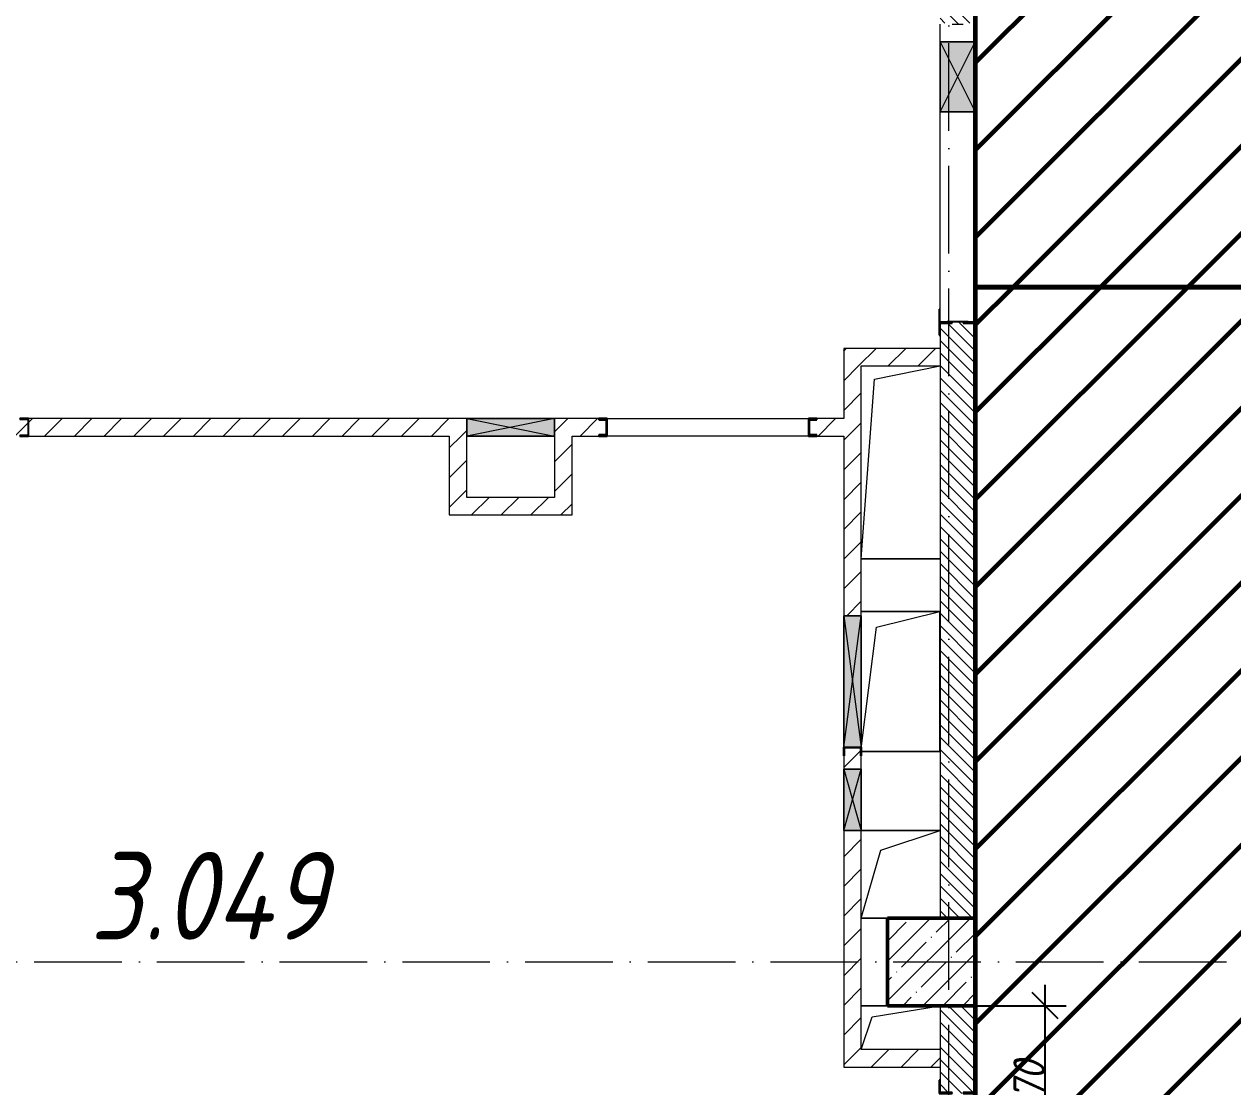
# Model space of a CAD drawing. Header units: millimetres. Extents: x -606178 to 312196, y -19338 to 632709.
# Drawn here: x -140540 to -133645, y 477563 to 483625 of the extents above; entities that cross this region are included whole.
import ezdxf

# ---------------------------------------------------------------- set-up
doc = ezdxf.new("R2010")
doc.units = ezdxf.units.MM
doc.linetypes.add('50_200_ШТРИХ_1Т_ш5_п1_п1_', pattern=[700, 500, -100, 0, -100])
for name, color, linetype, lineweight in [('6.4.1) Окр пт с инж. ПТ2.16', 3, 'Continuous', 60), ('A-____-____-DIMS', 7, 'Continuous', 9), ('A-DETL-GENF-OTLN', 7, 'Continuous', 9), ('A-FLOR-____-OTLN', 7, 'Continuous', 9), ('A-GENM-____-MCUT', 7, 'Continuous', 25), ('A-GENM-____-OTLN', 7, 'Continuous', 9), ('A-GENM-____-OTLN-1', 7, 'Continuous', 25), ('A-GLAZ-____-OTLN', 7, 'Continuous', 9), ('A-WALL-____-MCUT-3', 7, 'Continuous', 9), ('A-WALL-____-PATT-1', 7, 'Continuous', 9), ('A-WALL-FNSH-MCUT-1', 7, 'Continuous', 9), ('I-WALL-____-OTLN', 7, 'Continuous', 9), ('S-COLS-____-MCUT', 7, 'Continuous', 50), ('S-COLS-____-OTLN', 7, 'Continuous', 9), ('S-GRID-____-OTLN-1', 7, '50_200_ШТРИХ_1Т_ш5_п1_п1_', 9), ('Марки помещений', 7, 'Continuous', 9)]:
    doc.layers.add(name, color=color, linetype=linetype, lineweight=lineweight)
doc.styles.add('ISOCPEUR_I_10', font='isocpeui.ttf', dxfattribs={"width": 0.9, "height": 180})
doc.styles.add('ISOCPEUR_I_2', font='isocpeui.ttf', dxfattribs={"width": 0.85, "height": 2.3})
doc.dimstyles.new('ISO-1_8_0_9К_СРЕДНИЙ_Кладочные_3', dxfattribs={"dimscale": 304.8, "dimtxt": 179.276612, "dimasz": 0.492126, "dimexe": 0.393701, "dimexo": 0, "dimgap": 0, "dimtad": 1, "dimdec": 3, "dimrnd": 0.001, "dimdsep": 46, "dimtxsty": 'ISOCPEUR_I_10', "dimblk1": 'OBLIQUE', "dimblk2": 'OBLIQUE', "dimsah": 1, "dimcen": 0.09, "dimdle": 0.393701, "dimazin": 0, "dimtfac": 1, "dimtdec": 4, "dimtix": 1, "dimtmove": 0, "dimatfit": 3, "dimfxl": 1, "dimtvp": 1, "dimtolj": 1, "dimtzin": 0, "dimarcsym": 2})
pattern_1 = [(45, (-140714.89, 451794.26), (-84.8528, 84.8528), [])]
pattern_2 = [(135, (-140714.89, 451794.26), (-35.35534, -35.35534), [])]

# ---------------------------------------------------------------- blocks, each defined once
blk = doc.blocks.new('BSC_Колонна _Прямоугольная - 500х500-V44-АР1_План отверстий 3 этажа в осях 1-64_А-ГГ')
at = {"layer": 'S-COLS-____-OTLN'}
h = blk.add_hatch(dxfattribs=at)
h.set_pattern_fill('FP_81', color=256, style=0, pattern_type=2)
h.set_pattern_definition([(45, (-5350, -26481.04), (-114.0493, 114.0493), []), (45, (-5235.95, -26481.04), (-114.0493, 114.0493), [201.613, -40.323, 3.353, -36.97])])
h.paths.add_polyline_path([(-250, -250), (250, -250), (250, 250), (-250, 250)], flags=0)
at = {"layer": 'S-COLS-____-MCUT'}
for p, q in [((250, 250), (-250, 250)), ((-250, 250), (-250, -250)), ((250, -250), (250, 250)), ((-250, -250), (250, -250))]:
    blk.add_line(p, q, dxfattribs=at)
blk = doc.blocks.new('154_Стойка_СКБ_Швеллер - СМ-2180_100-28318692-АР1_План отверстий 3 этажа в осях 1-64_А-ГГ')
at = {"layer": 'A-GENM-____-MCUT'}
for p, q in [((171, 50), (125, 50)), ((125, 50), (125, -50)), ((129.5, 42.4), (171, 42.4)), ((129.5, -42.4), (129.5, 42.4)), ((171, 42.4), (171, 50)), ((125, -50), (171, -50)), ((171, -42.4), (129.5, -42.4)), ((171, -50), (171, -42.4))]:
    blk.add_line(p, q, dxfattribs=at)
blk = doc.blocks.new('154_Фахверк_СКБ_Швеллер - Тип_100_3960-28318856-АР1_План отверстий 3 этажа в осях 1-64_А-ГГ')
at = {"layer": 'A-GENM-____-MCUT'}
for p, q in [((175, 50), (125, 50)), ((125, 50), (125, -50)), ((128, 47), (175, 47)), ((128, -47), (128, 47)), ((175, 47), (175, 50)), ((125, -50), (175, -50)), ((175, -47), (128, -47)), ((175, -50), (175, -47))]:
    blk.add_line(p, q, dxfattribs=at)
blk = doc.blocks.new('154_Стойка_СКБ_Уголок - СМ-2180_200-28268025-АР1_План отверстий 3 этажа в осях 1-64_А-ГГ')
at = {"layer": 'A-GENM-____-MCUT'}
for p, q in [((125, 156), (125, 81)), ((200, 156), (125, 156)), ((131, 81), (131, 150)), ((131, 150), (200, 150)), ((200, 150), (200, 156)), ((125, 81), (131, 81)), ((131, 19), (125, 19)), ((125, 19), (125, -56)), ((131, -50), (131, 19)), ((125, -56), (200, -56)), ((200, -50), (131, -50)), ((200, -56), (200, -50))]:
    blk.add_line(p, q, dxfattribs=at)
blk = doc.blocks.new('154_Стойка_СКБ_Уголок - СМ-2480_200-28346303-АР1_План отверстий 3 этажа в осях 1-64_А-ГГ')
at = {"layer": 'A-GENM-____-MCUT'}
for p, q in [((125, 156), (125, 81)), ((200, 156), (125, 156)), ((131, 81), (131, 150)), ((131, 150), (200, 150)), ((200, 150), (200, 156)), ((125, 81), (131, 81)), ((131, 19), (125, 19)), ((125, 19), (125, -56)), ((131, -50), (131, 19)), ((125, -56), (200, -56)), ((200, -50), (131, -50)), ((200, -56), (200, -50))]:
    blk.add_line(p, q, dxfattribs=at)
blk = doc.blocks.new('Стойка_Влож_Полоса боковая - Полоса-28213942-АР1_План отверстий 3 этажа в осях 1-64_А-ГГ')
at = {"layer": 'A-GENM-____-OTLN'}
for p, q in [((-5, 60), (0, 60)), ((-5, -60), (-5, 60)), ((0, 31), (0, -31)), ((0, -60), (-5, -60))]:
    blk.add_line(p, q, dxfattribs=at)
blk = doc.blocks.new('Стойка_Влож_Уголок_Опорный - Уголок-28213941-АР1_План отверстий 3 этажа в осях 1-64_А-ГГ')
at = {"layer": 'A-GENM-____-OTLN'}
for p, q in [((-212, -6), (-212, 0)), ((0, 0), (0, -6)), ((-212, -75), (-212, -6)), ((-212, -6), (-206, -6)), ((-6, -6), (0, -6)), ((0, -6), (0, -75)), ((-212, -75), (-206, -75)), ((-6, -75), (0, -75))]:
    blk.add_line(p, q, dxfattribs=at)
blk = doc.blocks.new('154_Фахверк_СКБ_Швеллер - Тип_100_3960-V166-АР1_План отверстий 3 этажа в осях 1-64_А-ГГ')
at = {"layer": 'A-GENM-____-MCUT'}
for p, q in [((125, 50), (175, 50)), ((128, 47), (128, -47)), ((175, 47), (128, 47)), ((175, 50), (175, 47)), ((175, -50), (125, -50)), ((128, -47), (175, -47)), ((175, -47), (175, -50))]:
    blk.add_line(p, q, dxfattribs=at)
blk = doc.blocks.new('AR_Отверстие прямоугольное _в плите_ - AR_Отверстие прямоугольное _в плите_-30552862-АР1_План отверстий 3 этажа в осях 1-64_А-ГГ')
at = {"layer": 'A-GENM-____-OTLN'}
for p, q in [((225, 400), (-222.7, 400)), ((-135, 310), (225, 400)), ((225, -400), (225, 400)), ((-222.7, -382), (-135, 310)), ((-222.7, -400), (225, -400))]:
    blk.add_line(p, q, dxfattribs=at)
blk = doc.blocks.new('AR_Отверстие прямоугольное _в плите_ - AR_Отверстие прямоугольное _в плите_-V201-АР1_План отверстий 3 этажа в осях 1-64_А-ГГ')
at = {"layer": 'A-GENM-____-OTLN'}
for p, q in [((-75, 125), (-225, 125)), ((-162.5, 62.5), (225, 125)), ((-225, -125), (-162.5, 62.5))]:
    blk.add_line(p, q, dxfattribs=at)
blk = doc.blocks.new('AR_Отверстие прямоугольное _в плите_ - AR_Отверстие прямоугольное _в плите_-30552917-АР1_План отверстий 3 этажа в осях 1-64_А-ГГ')
at = {"layer": 'A-GENM-____-OTLN'}
for p, q in [((-150, 475), (225, 550)), ((-225, -550), (-150, 475)), ((-225, -550), (225, -550))]:
    blk.add_line(p, q, dxfattribs=at)
blk = doc.blocks.new('AR_Отверстие прямоугольное _в плите_ - AR_Отверстие прямоугольное _в плите_-30459894-АР1_План отверстий 3 этажа в осях 1-64_А-ГГ')
at = {"layer": 'A-GENM-____-OTLN'}
for p, q in [((225, 250), (-225, 250)), ((-112.5, 137.5), (225, 250)), ((-225, -250), (-112.5, 137.5)), ((-225, -250), (-75, -250))]:
    blk.add_line(p, q, dxfattribs=at)
blk = doc.blocks.new('AR_Отверстие прямоугольное _в стене_ - AR_Отверстие прямоугольное _в стене__ОВ-37002441-АР1_План отверстий 3 этажа в осях 1-64_А-ГГ')
at = {"layer": 'A-GLAZ-____-OTLN'}
blk.add_hatch(color=256, dxfattribs=at).paths.add_polyline_path([(-375, -50), (375, -50), (375, 50), (-375, 50)], flags=0)
at = {"layer": 'A-DETL-GENF-OTLN'}
for p, q in [((-375, -50), (-375, 50)), ((-375, 50), (375, 50)), ((375, 50), (-375, -50)), ((-375, 50), (375, -50)), ((375, 50), (-375, 50)), ((-375, 50), (-375, -50)), ((375, 50), (375, -50)), ((375, -50), (375, 50)), ((375, -50), (-375, -50)), ((-375, -50), (375, -50))]:
    blk.add_line(p, q, dxfattribs=at)
blk = doc.blocks.new('AR_Отверстие прямоугольное _в стене__БезПР - AR_Отверстие прямоугольное _в стене__БезПР-36899529-АР1_План отверстий 3 этажа в осях 1-64_А-ГГ')
at = {"layer": 'A-GLAZ-____-OTLN'}
blk.add_hatch(color=256, dxfattribs=at).paths.add_polyline_path([(-175, -50), (175, -50), (175, 50), (-175, 50)], flags=0)
at = {"layer": 'A-DETL-GENF-OTLN'}
for p, q in [((-175, -50), (-175, 50)), ((-175, 50), (175, 50)), ((175, 50), (-175, -50)), ((-175, 50), (175, -50)), ((175, 50), (-175, 50)), ((-175, 50), (-175, -50)), ((175, 50), (175, -50)), ((175, -50), (175, 50)), ((175, -50), (-175, -50)), ((-175, -50), (175, -50))]:
    blk.add_line(p, q, dxfattribs=at)
at = {"layer": 'A-GLAZ-____-OTLN'}
blk.add_line((175, 50), (-175, 50), dxfattribs=at)
blk = doc.blocks.new('AR_Отверстие прямоугольное _в стене__БезПР - AR_Отверстие прямоугольное _в стене__БезПР-36788828-АР1_План отверстий 3 этажа в осях 1-64_А-ГГ')
at = {"layer": 'A-GLAZ-____-OTLN'}
blk.add_hatch(color=256, dxfattribs=at).paths.add_polyline_path([(250, -50), (250, 50), (-250, 50), (-250, -50)], flags=0)
at = {"layer": 'A-DETL-GENF-OTLN'}
for p, q in [((-250, -50), (-250, 50)), ((-250, 50), (250, 50)), ((250, 50), (-250, -50)), ((-250, 50), (250, -50)), ((250, 50), (-250, 50)), ((-250, 50), (-250, -50)), ((250, 50), (250, -50)), ((250, -50), (250, 50)), ((250, -50), (-250, -50)), ((-250, -50), (250, -50))]:
    blk.add_line(p, q, dxfattribs=at)
at = {"layer": 'A-GLAZ-____-OTLN'}
blk.add_line((250, 50), (-250, 50), dxfattribs=at)
blk = doc.blocks.new('AR_Отверстие прямоугольное _в стене__БезПР - AR_Отверстие прямоугольное _в стене__БезПР-36428632-АР1_План отверстий 3 этажа в осях 1-64_А-ГГ')
at = {"layer": 'A-GLAZ-____-OTLN'}
blk.add_hatch(color=256, dxfattribs=at).paths.add_polyline_path([(-200, -100), (200, -100), (200, 100), (-200, 100)], flags=0)
at = {"layer": 'A-DETL-GENF-OTLN'}
for p, q in [((-200, -100), (-200, 100)), ((-200, 100), (200, 100)), ((200, 100), (-200, -100)), ((-200, 100), (200, -100)), ((200, 100), (-200, 100)), ((-200, 100), (-200, -100)), ((200, 100), (200, -100)), ((200, -100), (200, 100)), ((200, -100), (-200, -100)), ((-200, -100), (200, -100))]:
    blk.add_line(p, q, dxfattribs=at)
at = {"layer": 'A-GLAZ-____-OTLN'}
blk.add_line((200, 100), (-200, 100), dxfattribs=at)
blk = doc.blocks.new('_Oblique')
at = {"color": 0, "linetype": 'ByBlock', "lineweight": -2}
blk.add_line((-0.5, -0.5), (0.5, 0.5), dxfattribs=at)
blk = doc.blocks.new('*D5194')
at = {"layer": 'A-____-____-DIMS', "color": 0, "lineweight": -2, "transparency": 16777216}
for p, q in [((-134715.8, 476935.3), (-134715.8, 478145.3)), ((-135114.9, 478025.3), (-134595.8, 478025.3)), ((-135114.9, 477055.3), (-134595.8, 477055.3))]:
    blk.add_line(p, q, dxfattribs=at)
at = {"layer": 'Defpoints', "color": 0, "transparency": 16777216}
for p in [(-135114.9, 478025.3), (-134715.8, 478025.3), (-135114.9, 477055.3)]:
    blk.add_point(p, dxfattribs=at)
at = {"layer": 'A-____-____-DIMS', "color": 0, "lineweight": -2, "transparency": 16777216, "xscale": 150, "yscale": 150, "zscale": 150}
for p, rotation in [((-134715.8, 478025.3), 90), ((-134715.8, 477055.3), 270)]:
    blk.add_blockref('_Oblique', p, dxfattribs=dict(at, rotation=rotation))
at = {"layer": 'A-____-____-DIMS', "color": 0, "transparency": 16777216, "insert": (-134807, 477540.3), "char_height": 180, "width": 409.578, "attachment_point": 5, "rotation": 90, "style": 'ISOCPEUR_I_10'}
blk.add_mtext('\\A1;970', dxfattribs=at)

msp = doc.modelspace()

# ---------------------------------------------------------------- hatches: boundary and pattern name
at = {"layer": '6.4.1) Окр пт с инж. ПТ2.16'}
h = msp.add_hatch(dxfattribs=at)
h.set_pattern_fill('ANSI31', color=256, scale=111)
h.paths.add_polyline_path([(-126814.891, 484825.3011), (-126364.891, 484825.3011), (-126364.891, 486725.3011), (-126814.891, 486725.3011), (-126814.891, 489043.3075), (-131114.891, 489043.3075), (-131114.891, 484525.3011), (-130614.891, 484525.3011), (-130614.891, 484025.3011), (-126814.891, 484025.3011), (-126814.891, 484525.3011)])
h.paths.add_polyline_path([(-126820.891, 483425.3011), (-126820.891, 483500.3011), (-126818.5136, 484025.3011), (-130614.891, 484025.3011), (-130614.891, 482125.3011), (-126814.891, 482125.3011), (-126814.891, 482200.3011), (-126820.891, 482200.3011), (-126820.891, 482275.3011), (-126818.1851, 483425.3011)])
h.paths.add_polyline_path([(-130614.891, 484025.3011), (-131114.891, 484025.3011), (-131114.891, 484525.3011), (-135114.891, 484525.3011), (-135114.891, 484025.3011), (-135114.891, 482125.3011), (-130614.891, 482125.3011)])
h = msp.add_hatch(dxfattribs=at)
h.set_pattern_fill('ANSI31', color=256, scale=111)
h.paths.add_polyline_path([(-131145.212, 482125.3011), (-135114.891, 482125.3011), (-135114.891, 482000.3011), (-135108.891, 482000.3011), (-135108.891, 481931.3011), (-135108.891, 481925.3011), (-135108.891, 481850.3011), (-135110.1394, 477600.3011), (-135108.891, 477600.3011), (-135108.891, 477525.3011), (-135108.891, 477519.3011), (-135108.891, 477450.3011), (-135109.2654, 476450.3011), (-135108.891, 476450.3011), (-135108.891, 476381.3011), (-135108.891, 476375.3011), (-135108.891, 476300.3011), (-135109.859, 473900.3011), (-135108.891, 473900.3011), (-135108.891, 473825.3011), (-135108.891, 473819.3011), (-135108.891, 473750.3011), (-135109.3778, 472750.3011), (-135108.891, 472750.3011), (-135108.891, 472681.3011), (-135108.891, 472675.3011), (-135108.891, 472600.3011), (-135109.8574, 470800.3011), (-135108.891, 470800.3011), (-135108.891, 470725.3011), (-135108.891, 470719.3011), (-135108.891, 470650.3011), (-135109.3788, 469900.3011), (-135108.891, 469900.3011), (-135108.891, 469831.3011), (-135108.891, 469825.3011), (-135108.891, 469750.3011), (-135109.4315, 469000.3011), (-135108.891, 469000.3011), (-135108.891, 468925.3011), (-135109.451, 468225.3011), (-135108.891, 468225.3011), (-135108.891, 468150.3011), (-135108.9349, 468100.3011), (-135108.891, 468100.3011), (-135108.891, 468025.3011), (-135109.4507, 467400.3011), (-135108.891, 467400.3011), (-135108.891, 467331.3011), (-135108.891, 467325.3011), (-135108.891, 467250.3011), (-135110.6631, 465500.3011), (-135108.891, 465500.3011), (-135108.891, 465425.3011), (-135111.3788, 463725.3011), (-135108.891, 463725.3011), (-135108.891, 463650.3011), (-135109.2781, 463500.3011), (-135108.891, 463500.3011), (-135108.891, 463425.3011), (-135110.891, 462725.3011), (-135108.891, 462725.3011), (-135108.891, 462650.3011), (-135109.1174, 462600.3011), (-135108.891, 462600.3011), (-135108.891, 462525.3011), (-135114.391, 461425.3011), (-131145.212, 461425.3011), (-131145.212, 469025.3011), (-131714.891, 469025.3011), (-131714.891, 469279.3011), (-131714.891, 469325.3011), (-131714.891, 470025.3011), (-131714.891, 470071.3011), (-131714.891, 470410.3011), (-131714.891, 470560.3011), (-131714.891, 470975.3011), (-131714.891, 472075.3011), (-131714.891, 472125.3011), (-131714.891, 472225.3011), (-131145.212, 472225.3011), (-131145.212, 474825.3011), (-131614.891, 474825.3011), (-131514.891, 475675.3011), (-131145.212, 475767.7209), (-131145.212, 476717.4668), (-131514.891, 476625.0471), (-131614.891, 476025.0471), (-131614.891, 476725.0471), (-131145.212, 476725.0471), (-131145.212, 477425.3011), (-131614.891, 477425.3011), (-131614.891, 478025.3011), (-131145.212, 478025.3011)])
h.paths.add_polyline_path([(-131114.891, 463425.3011), (-135114.891, 463425.3011), (-135114.891, 467943.3075), (-131114.891, 467943.3075)])
at = {"layer": 'A-WALL-____-PATT-1'}
h = msp.add_hatch(dxfattribs=at)
h.set_pattern_fill('FP_6', color=256, style=0, pattern_type=2)
h.set_pattern_definition(pattern_2)
h.paths.add_polyline_path([(-135114.891, 478525.3011), (-135114.891, 481919.3011), (-135183.891, 481919.3011), (-135183.891, 481925.3011), (-135245.891, 481925.3011), (-135245.891, 481919.3011), (-135314.891, 481919.3011), (-135314.891, 478525.3011)], flags=0)
h.paths.add_polyline_path([(-135183.891, 483625.3011), (-135183.891, 483631.3011), (-135114.891, 483631.3011), (-135114.891, 484025.3011), (-135314.891, 484025.3011), (-135314.891, 483631.3011), (-135245.891, 483631.3011), (-135245.891, 483625.3011)], flags=0)
h = msp.add_hatch(dxfattribs=at)
h.set_pattern_fill('FP_4', color=256, style=0, pattern_type=2)
h.set_pattern_definition(pattern_1)
h.paths.add_polyline_path([(-135314.891, 481675.3011), (-135314.891, 481775.3011), (-135864.891, 481775.3011), (-135864.891, 481675.3011), (-135426.175, 481675.3011)], flags=0)
h = msp.add_hatch(dxfattribs=at)
h.set_pattern_fill('FP_4', color=256, style=0, pattern_type=2)
h.set_pattern_definition(pattern_1)
h.paths.add_polyline_path([(-135864.891, 477775.3011), (-135764.891, 477775.3011), (-135764.891, 479025.3011), (-135864.891, 479025.3011)], flags=0)
h.paths.add_polyline_path([(-135861.891, 479375.3011), (-135764.891, 479375.3011), (-135764.891, 479450.3011), (-135767.891, 479450.3011), (-135767.891, 479497.3011), (-135861.891, 479497.3011), (-135861.9924, 479450.3011), (-135864.891, 479450.3011), (-135864.891, 479375.3011)], flags=0)
h.paths.add_polyline_path([(-135764.891, 480250.3011), (-135764.891, 481675.3011), (-135864.891, 481675.3011), (-135864.891, 480250.3011)], flags=0)
h = msp.add_hatch(dxfattribs=at)
h.set_pattern_fill('FP_4', color=256, style=0, pattern_type=2)
h.set_pattern_definition(pattern_1)
h.paths.add_polyline_path([(-135864.891, 481275.3011), (-135864.891, 481375.3011), (-136018.891, 481375.3011), (-136018.891, 481367.7011), (-136060.391, 481367.7011), (-136060.391, 481282.9011), (-136018.891, 481282.9011), (-136018.891, 481275.3011), (-136005.6804, 481275.3011)], flags=0)
h.paths.add_polyline_path([(-137260.891, 481275.3011), (-137260.891, 481282.9011), (-137219.391, 481282.9011), (-137219.391, 481367.7011), (-137260.891, 481367.7011), (-137260.891, 481375.3011), (-137514.891, 481375.3011), (-137514.891, 481275.3011), (-137414.891, 481275.3011)], flags=0)
h.paths.add_polyline_path([(-138014.891, 481275.3011), (-138014.891, 481375.3011), (-140514.891, 481375.3011), (-140514.891, 481275.3011), (-138114.891, 481275.3011)], flags=0)
h.paths.add_polyline_path([(-140564.891, 481275.3011), (-140564.891, 481278.3011), (-140517.891, 481278.3011), (-140517.891, 481372.3011), (-140564.891, 481372.3011), (-140564.891, 481375.3011), (-142914.891, 481375.3011), (-142914.891, 481275.3011), (-140728.5679, 481275.3011)], flags=0)
h = msp.add_hatch(dxfattribs=at)
h.set_pattern_fill('FP_4', color=256, style=0, pattern_type=2)
h.set_pattern_definition(pattern_1)
h.paths.add_polyline_path([(-138014.891, 480825.3011), (-138014.891, 481275.3011), (-138114.891, 481275.3011), (-138114.891, 480825.3011)], flags=0)
h = msp.add_hatch(dxfattribs=at)
h.set_pattern_fill('FP_4', color=256, style=0, pattern_type=2)
h.set_pattern_definition(pattern_1)
h.paths.add_polyline_path([(-137414.891, 480825.3011), (-137414.891, 481275.3011), (-137514.891, 481275.3011), (-137514.891, 480825.3011)], flags=0)
h = msp.add_hatch(dxfattribs=at)
h.set_pattern_fill('FP_4', color=256, style=0, pattern_type=2)
h.set_pattern_definition(pattern_1)
h.paths.add_polyline_path([(-137514.891, 480825.3011), (-137514.891, 480925.3011), (-138014.891, 480925.3011), (-138014.891, 480825.3011)], flags=0)
h = msp.add_hatch(dxfattribs=at)
h.set_pattern_fill('FP_6', color=256, style=0, pattern_type=2)
h.set_pattern_definition(pattern_2)
h.paths.add_polyline_path([(-135314.891, 475525.3011), (-135114.891, 475525.3011), (-135114.891, 476369.3011), (-135183.891, 476369.3011), (-135183.891, 476375.3011), (-135245.891, 476375.3011), (-135245.891, 476369.3011), (-135314.891, 476369.3011), (-135314.891, 475675.3011)], flags=0)
h.paths.add_polyline_path([(-135183.891, 477525.3011), (-135183.891, 477531.3011), (-135114.891, 477531.3011), (-135114.891, 478025.3011), (-135314.891, 478025.3011), (-135314.891, 477531.3011), (-135245.891, 477531.3011), (-135245.891, 477525.3011)], flags=0)
h = msp.add_hatch(dxfattribs=at)
h.set_pattern_fill('FP_4', color=256, style=0, pattern_type=2)
h.set_pattern_definition(pattern_1)
h.paths.add_polyline_path([(-135314.891, 477675.3011), (-135314.891, 477775.3011), (-135864.891, 477775.3011), (-135864.891, 477675.3011), (-135426.175, 477675.3011)], flags=0)

# ---------------------------------------------------------------- linework, layer by layer
msp.add_lwpolyline([(-135114.891, 461325.3011), (-131145.212, 461325.3011), (-131145.212, 493175.3011), (-135114.891, 493175.3011)], close=True)
at = {"layer": '6.4.1) Окр пт с инж. ПТ2.16'}
for points in [[(-135114.891, 482125.3011), (-126364.891, 482125.3011), (-126364.891, 499275.3011), (-135114.891, 499275.3011)], [(-135114.891, 461425.3011), (-131114.891, 461425.3011), (-131114.891, 482125.3011), (-135114.891, 482125.3011)]]:
    msp.add_lwpolyline(points, close=True, dxfattribs=at)
at = {"layer": 'A-FLOR-____-OTLN'}
for p, q in [((-135314.891, 480575.3011), (-135764.891, 480575.3011)), ((-135764.891, 480275.3011), (-135317.1684, 480275.3011)), ((-135317.1684, 480275.3011), (-135317.1684, 479475.3011)), ((-135317.1684, 479475.3011), (-135764.891, 479475.3011)), ((-135764.891, 479025.3011), (-135314.891, 479025.3011)), ((-135614.891, 478525.3011), (-135764.891, 478525.3011)), ((-135764.891, 478025.3011), (-135614.891, 478025.3011))]:
    msp.add_line(p, q, dxfattribs=at)
at = {"layer": 'A-WALL-____-MCUT-3'}
for p, q in [((-135245.891, 483625.3011), (-135183.891, 483625.3011)), ((-135314.891, 481850.3011), (-135314.891, 478525.3011)), ((-135114.891, 478525.3011), (-135114.891, 481850.3011)), ((-135314.891, 478025.3011), (-135314.891, 477600.3011)), ((-135114.891, 477600.3011), (-135114.891, 478025.3011))]:
    msp.add_line(p, q, dxfattribs=at)
at = {"layer": 'A-WALL-FNSH-MCUT-1'}
for p, q in [((-135864.891, 481775.3011), (-135864.891, 481375.3011)), ((-135314.891, 481775.3011), (-135864.891, 481775.3011)), ((-135764.891, 480250.3011), (-135764.891, 481675.3011)), ((-135764.891, 481675.3011), (-135314.891, 481675.3011)), ((-138014.891, 481375.3011), (-140514.891, 481375.3011)), ((-137260.891, 481375.3011), (-137514.891, 481375.3011)), ((-135864.891, 481375.3011), (-136018.891, 481375.3011)), ((-140514.891, 481275.3011), (-138114.891, 481275.3011)), ((-138114.891, 481275.3011), (-138114.891, 480825.3011)), ((-138014.891, 480925.3011), (-138014.891, 481275.3011)), ((-137514.891, 481275.3011), (-137514.891, 480925.3011)), ((-137414.891, 481275.3011), (-137260.891, 481275.3011)), ((-137414.891, 480825.3011), (-137414.891, 481275.3011)), ((-136018.891, 481275.3011), (-135864.891, 481275.3011)), ((-135864.891, 481275.3011), (-135864.891, 480250.3011)), ((-137514.891, 480925.3011), (-138014.891, 480925.3011)), ((-138114.891, 480825.3011), (-137414.891, 480825.3011)), ((-135864.891, 479450.3011), (-135864.891, 479375.3011)), ((-135764.891, 479375.3011), (-135764.891, 479450.3011)), ((-135864.891, 479025.3011), (-135864.891, 477675.3011)), ((-135764.891, 477775.3011), (-135764.891, 479025.3011)), ((-135314.891, 477775.3011), (-135764.891, 477775.3011)), ((-135864.891, 477675.3011), (-135314.891, 477675.3011))]:
    msp.add_line(p, q, dxfattribs=at)
at = {"layer": 'I-WALL-____-OTLN'}
for p, q in [((-135314.891, 483525.3011), (-135314.891, 483625.3011)), ((-135114.891, 483625.3011), (-135114.891, 483525.3011)), ((-135314.891, 481925.3011), (-135314.891, 483125.3011)), ((-135114.891, 483125.3011), (-135114.891, 481925.3011)), ((-137214.891, 481375.3011), (-136064.891, 481375.3011)), ((-136064.891, 481275.3011), (-137214.891, 481275.3011))]:
    msp.add_line(p, q, dxfattribs=at)
at = {"layer": 'S-GRID-____-OTLN-1'}
for p, q in [((-135264.891, 447311.6528), (-135264.891, 501675.2188)), ((-145383.6612, 478275.3011), (-114007.1518, 478275.3011))]:
    msp.add_line(p, q, dxfattribs=at)

# ---------------------------------------------------------------- block references
at = {"layer": 'A-GENM-____-OTLN'}
for name, p, rotation in [('Стойка_Влож_Уголок_Опорный - Уголок-28213941-АР1_План отверстий 3 этажа в осях 1-64_А-ГГ', (-135320.891, 481925.3011), 180), ('Стойка_Влож_Полоса боковая - Полоса-28213942-АР1_План отверстий 3 этажа в осях 1-64_А-ГГ', (-135214.891, 481925.3011), 269.9999999999999)]:
    msp.add_blockref(name, p, dxfattribs=dict(at, rotation=rotation))
for name, p in [('AR_Отверстие прямоугольное _в плите_ - AR_Отверстие прямоугольное _в плите_-30552917-АР1_План отверстий 3 этажа в осях 1-64_А-ГГ', (-135539.891, 481125.3011)), ('AR_Отверстие прямоугольное _в плите_ - AR_Отверстие прямоугольное _в плите_-30552862-АР1_План отверстий 3 этажа в осях 1-64_А-ГГ', (-135542.1684, 479875.3011)), ('AR_Отверстие прямоугольное _в плите_ - AR_Отверстие прямоугольное _в плите_-30459894-АР1_План отверстий 3 этажа в осях 1-64_А-ГГ', (-135539.891, 478775.3011)), ('AR_Отверстие прямоугольное _в плите_ - AR_Отверстие прямоугольное _в плите_-V201-АР1_План отверстий 3 этажа в осях 1-64_А-ГГ', (-135539.891, 477900.3011))]:
    msp.add_blockref(name, p, dxfattribs=at)
at = {"layer": 'A-GENM-____-OTLN-1'}
for name, p, rotation in [('154_Стойка_СКБ_Уголок - СМ-2480_200-28346303-АР1_План отверстий 3 этажа в осях 1-64_А-ГГ', (-135264.891, 482050.3011), 269.9999999999999), ('154_Фахверк_СКБ_Швеллер - Тип_100_3960-28318856-АР1_План отверстий 3 этажа в осях 1-64_А-ГГ', (-140389.891, 481325.3011), 180), ('154_Стойка_СКБ_Швеллер - СМ-2180_100-28318692-АР1_План отверстий 3 этажа в осях 1-64_А-ГГ', (-137089.891, 481325.3011), 180), ('154_Фахверк_СКБ_Швеллер - Тип_100_3960-V166-АР1_План отверстий 3 этажа в осях 1-64_А-ГГ', (-135814.891, 479625.3011), 269.9999999999999), ('154_Стойка_СКБ_Уголок - СМ-2180_200-28268025-АР1_План отверстий 3 этажа в осях 1-64_А-ГГ', (-135164.891, 477400.3011), 89.99999999999991)]:
    msp.add_blockref(name, p, dxfattribs=dict(at, rotation=rotation))
msp.add_blockref('154_Стойка_СКБ_Швеллер - СМ-2180_100-28318692-АР1_План отверстий 3 этажа в осях 1-64_А-ГГ', (-136189.891, 481325.3011), dxfattribs=at)
at = {"layer": 'A-GLAZ-____-OTLN', "rotation": 89.99999999999991}
for name, p in [('AR_Отверстие прямоугольное _в стене__БезПР - AR_Отверстие прямоугольное _в стене__БезПР-36428632-АР1_План отверстий 3 этажа в осях 1-64_А-ГГ', (-135214.891, 483325.3011)), ('AR_Отверстие прямоугольное _в стене_ - AR_Отверстие прямоугольное _в стене__ОВ-37002441-АР1_План отверстий 3 этажа в осях 1-64_А-ГГ', (-135814.891, 479875.3011)), ('AR_Отверстие прямоугольное _в стене__БезПР - AR_Отверстие прямоугольное _в стене__БезПР-36899529-АР1_План отверстий 3 этажа в осях 1-64_А-ГГ', (-135814.891, 479200.3011))]:
    msp.add_blockref(name, p, dxfattribs=at)
at = {"layer": 'A-GLAZ-____-OTLN'}
msp.add_blockref('AR_Отверстие прямоугольное _в стене__БезПР - AR_Отверстие прямоугольное _в стене__БезПР-36788828-АР1_План отверстий 3 этажа в осях 1-64_А-ГГ', (-137764.891, 481325.3011), dxfattribs=at)
at = {"layer": 'S-COLS-____-OTLN'}
msp.add_blockref('BSC_Колонна _Прямоугольная - 500х500-V44-АР1_План отверстий 3 этажа в осях 1-64_А-ГГ', (-135364.891, 478275.3011), dxfattribs=at)

# ---------------------------------------------------------------- texts
at = {"layer": 'Марки помещений', "insert": (-140164.6625, 478902.8471), "char_height": 500, "width": 817.72125, "attachment_point": 1, "style": 'ISOCPEUR_I_2'}
msp.add_mtext('3.049', dxfattribs=at)

# ---------------------------------------------------------------- dimensions: what is measured, and where the dimension line sits
at = {"layer": 'A-____-____-DIMS'}
dim = msp.add_linear_dim(base=(-134715.8003, 478025.3011), p1=(-135114.891, 477055.3011), p2=(-135114.891, 478025.3011), angle=90, dimstyle='ISO-1_8_0_9К_СРЕДНИЙ_Кладочные_3', override={"dimpost": '<>', "dimfxl": 970}, dxfattribs=at)
dim.commit()
dim.dimension.update_dxf_attribs({"geometry": '*D5194', "text_midpoint": (-134806.9594, 477540.3011)})

doc.saveas('drawing.dxf')
